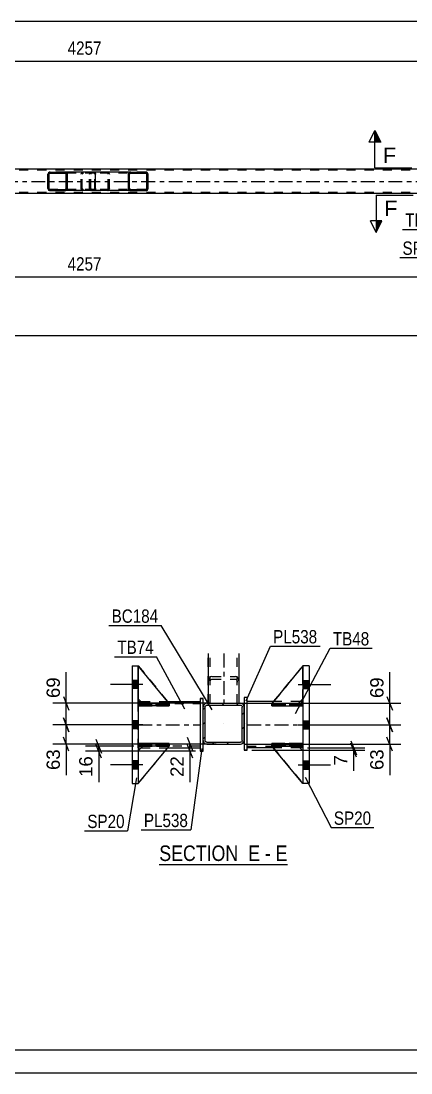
# Model space of a CAD drawing. Header units: millimetres. Extents: x -116 to 725, y -402 to 192.
# Drawn here: x 113.3 to 197.3, y -402.3 to -175.7 of the extents above; entities that cross this region are included whole.
import ezdxf

# ---------------------------------------------------------------- set-up
doc = ezdxf.new("R2010")
doc.units = ezdxf.units.MM
doc.linetypes.add('DXK_LINE_DOT2', pattern=[3.9198, 1.9599, -1.9599])
doc.linetypes.add('DXK_LINE_DOT3', pattern=[5.9187, 2.979, -0.9799, 0.9799, -0.9799])
doc.styles.add('Arial', font='ARIAL.TTF', dxfattribs={"height": 0.2})
doc.styles.add('Arial Narrow', font='ARIALN.TTF', dxfattribs={"height": 0.2})

# ---------------------------------------------------------------- blocks, each defined once
blk = doc.blocks.new('Unknown-203723472-1133')
at = {"color": 5, "linetype": 'Continuous'}
for p, q in [((-110.77, -397.25), (720.23, -397.25)), ((-115.77, -402.25), (725.23, -402.25))]:
    blk.add_line(p, q, dxfattribs=at)
blk = doc.blocks.new('Unknown-203723472-19 - 1498')
at = {"color": 6, "linetype": 'Continuous'}
blk.add_line((143.08, -357.34), (170.73, -357.34), dxfattribs=at)
at = {"color": 0, "linetype": 'Continuous'}
blk.add_wipeout([(161.19, -356.59), (161.19, -353.09), (143.08, -353.09), (143.08, -356.59)], dxfattribs=at)
at = {"color": 7, "linetype": 'Continuous', "style": 'Arial Narrow'}
blk.add_text('SECTION ', height=3.34, dxfattribs=at).set_placement((143.08, -356.59))
at = {"color": 0, "linetype": 'Continuous'}
blk.add_wipeout([(164.8, -356.59), (164.8, -353.09), (162.24, -353.09), (162.24, -356.59)], dxfattribs=at)
at = {"color": 7, "linetype": 'Continuous', "style": 'Arial Narrow'}
blk.add_text('E', height=3.34, dxfattribs=at).set_placement((162.24, -356.59))
at = {"color": 0, "linetype": 'Continuous'}
blk.add_wipeout([(167.12, -356.59), (167.12, -353.09), (165.85, -353.09), (165.85, -356.59)], dxfattribs=at)
at = {"color": 7, "linetype": 'Continuous', "style": 'Arial Narrow'}
blk.add_text('-', height=3.34, dxfattribs=at).set_placement((165.85, -356.59))
at = {"color": 0, "linetype": 'Continuous'}
blk.add_wipeout([(170.73, -356.59), (170.73, -353.09), (168.17, -353.09), (168.17, -356.59)], dxfattribs=at)
at = {"color": 7, "linetype": 'Continuous', "style": 'Arial Narrow'}
blk.add_text('E', height=3.34, dxfattribs=at).set_placement((168.17, -356.59))
blk = doc.blocks.new('Part-203723472-1510 - 1498')
at = {"color": 2, "linetype": 'Continuous'}
for p, q in [((139.56, -331.85), (138.56, -332.85)), ((138.56, -339.91), (145.23, -331.85)), ((145.23, -331.85), (139.56, -331.85)), ((139.56, -331.85), (139.56, -331.85)), ((145.23, -331.85), (145.23, -331.85))]:
    blk.add_line(p, q, dxfattribs=at)
at = {"color": 7, "linetype": 'DXK_LINE_DOT2'}
for p, q in [((138.56, -332.85), (139.56, -331.85)), ((138.56, -339.91), (145.23, -331.85)), ((138.56, -332.85), (138.56, -339.91)), ((139.56, -331.85), (145.23, -331.85))]:
    blk.add_line(p, q, dxfattribs=at)
at = {"color": 7, "linetype": 'DXK_LINE_DOT3'}
for p, q in [((145.23, -331.85), (138.56, -331.85)), ((138.56, -331.85), (138.56, -339.91))]:
    blk.add_line(p, q, dxfattribs=at)
blk = doc.blocks.new('Part-203723472-1502 - 1498')
at = {"color": 2, "linetype": 'Continuous'}
for p, q in [((174.03, -314.58), (167.36, -322.65)), ((174.03, -314.58), (174.03, -314.58)), ((174.03, -314.58), (174.03, -314.58)), ((173.04, -322.64), (174.03, -321.65)), ((168.19, -322.65), (167.36, -322.65)), ((167.36, -322.65), (167.36, -322.65))]:
    blk.add_line(p, q, dxfattribs=at)
at = {"color": 7, "linetype": 'DXK_LINE_DOT2'}
for p, q in [((174.03, -314.58), (167.36, -322.65)), ((174.03, -321.65), (174.03, -314.58)), ((173.03, -322.65), (174.03, -321.65)), ((173.03, -322.65), (167.36, -322.65)), ((173.03, -322.65), (168.19, -322.65)), ((173.03, -322.65), (173.04, -322.64)), ((173.03, -322.65), (173.03, -322.65))]:
    blk.add_line(p, q, dxfattribs=at)
at = {"color": 7, "linetype": 'DXK_LINE_DOT3'}
for p, q in [((174.03, -322.65), (174.03, -314.58)), ((167.36, -322.65), (174.03, -322.65))]:
    blk.add_line(p, q, dxfattribs=at)
blk = doc.blocks.new('Part-203723472-1616 - 1498')
at = {"color": 2, "linetype": 'Continuous'}
for p, q in [((152.56, -321.58), (151.89, -321.58)), ((151.89, -321.58), (151.89, -332.91)), ((152.56, -323.42), (152.56, -321.58)), ((152.56, -332.91), (152.56, -330.62)), ((151.89, -332.91), (152.56, -332.91))]:
    blk.add_line(p, q, dxfattribs=at)
at = {"color": 7, "linetype": 'DXK_LINE_DOT2'}
for p, q in [((151.89, -321.58), (152.56, -321.58)), ((152.56, -330.62), (152.56, -323.42)), ((151.89, -332.91), (152.56, -332.91))]:
    blk.add_line(p, q, dxfattribs=at)
at = {"color": 7, "linetype": 'DXK_LINE_DOT3'}
blk.add_line((152.23, -327.24), (152.23, -327.24), dxfattribs=at)
blk = doc.blocks.new('Part-203723472-1505 - 1498')
at = {"color": 7, "linetype": 'DXK_LINE_DOT2'}
for p, q in [((174.03, -314.58), (167.36, -322.65)), ((167.36, -322.65), (174.03, -314.58)), ((174.03, -321.65), (174.03, -314.58)), ((173.03, -322.65), (174.03, -321.65)), ((173.03, -322.65), (174.03, -321.65)), ((167.36, -322.65), (173.03, -322.65)), ((167.36, -322.65), (167.36, -322.65)), ((173.03, -322.65), (167.36, -322.65)), ((173.03, -322.65), (173.03, -322.65))]:
    blk.add_line(p, q, dxfattribs=at)
at = {"color": 7, "linetype": 'DXK_LINE_DOT3'}
for p, q in [((174.03, -322.65), (174.03, -314.58)), ((167.36, -322.65), (174.03, -322.65))]:
    blk.add_line(p, q, dxfattribs=at)
blk = doc.blocks.new('Part-203723472-1506 - 1498')
at = {"color": 7, "linetype": 'DXK_LINE_DOT2'}
for p, q in [((167.36, -323.18), (167.36, -322.64)), ((167.36, -322.64), (173.03, -322.64)), ((174.03, -322.64), (167.36, -322.64)), ((173.03, -323.18), (167.36, -323.18)), ((167.36, -323.18), (174.03, -323.18)), ((173.03, -323.18), (173.03, -322.64)), ((173.03, -322.64), (174.03, -322.64)), ((174.03, -323.18), (173.03, -323.18)), ((174.03, -323.18), (174.03, -322.64)), ((174.03, -323.18), (174.03, -322.64)), ((174.03, -322.64), (174.03, -322.64)), ((174.03, -323.18), (174.03, -323.18))]:
    blk.add_line(p, q, dxfattribs=at)
at = {"color": 7, "linetype": 'DXK_LINE_DOT3'}
for p, q in [((174.03, -322.91), (167.36, -322.91)), ((167.36, -322.91), (174.03, -322.91))]:
    blk.add_line(p, q, dxfattribs=at)
blk = doc.blocks.new('Part-203723472-1507 - 1498')
at = {"color": 7, "linetype": 'DXK_LINE_DOT2'}
for p, q in [((167.36, -331.84), (167.36, -331.31)), ((167.36, -331.31), (173.03, -331.31)), ((174.03, -331.31), (167.36, -331.31)), ((173.03, -331.84), (167.36, -331.84)), ((167.36, -331.84), (174.03, -331.84)), ((173.03, -331.84), (173.03, -331.31)), ((173.03, -331.31), (174.03, -331.31)), ((174.03, -331.84), (173.03, -331.84)), ((174.03, -331.84), (174.03, -331.31)), ((174.03, -331.84), (174.03, -331.31)), ((174.03, -331.31), (174.03, -331.31)), ((174.03, -331.84), (174.03, -331.84))]:
    blk.add_line(p, q, dxfattribs=at)
at = {"color": 7, "linetype": 'DXK_LINE_DOT3'}
for p, q in [((174.03, -331.58), (167.36, -331.58)), ((167.36, -331.58), (174.03, -331.58))]:
    blk.add_line(p, q, dxfattribs=at)
blk = doc.blocks.new('Part-203723472-1717 - 1498')
at = {"color": 2, "linetype": 'Continuous'}
for p, q in [((167.36, -331.85), (167.36, -331.85)), ((173.03, -331.85), (167.36, -331.85)), ((174.03, -339.91), (167.36, -331.85)), ((173.03, -331.85), (173.03, -331.85)), ((173.03, -331.85), (174.03, -332.85))]:
    blk.add_line(p, q, dxfattribs=at)
at = {"color": 7, "linetype": 'DXK_LINE_DOT2'}
for p, q in [((167.36, -331.85), (173.03, -331.85)), ((174.03, -339.91), (167.36, -331.85)), ((173.03, -331.85), (174.03, -332.85)), ((174.03, -332.85), (174.03, -339.91))]:
    blk.add_line(p, q, dxfattribs=at)
at = {"color": 7, "linetype": 'DXK_LINE_DOT3'}
for p, q in [((167.36, -331.85), (174.03, -331.85)), ((174.03, -331.85), (174.03, -339.91))]:
    blk.add_line(p, q, dxfattribs=at)
blk = doc.blocks.new('Part-203723472-1508 - 1498')
at = {"color": 2, "linetype": 'Continuous'}
for p, q in [((167.37, -322.64), (167.36, -322.64)), ((167.36, -322.64), (167.36, -323.18)), ((167.36, -323.18), (174.03, -323.18)), ((174.03, -322.64), (168.19, -322.64)), ((174.03, -322.64), (174.03, -322.64)), ((174.03, -322.64), (174.03, -323.18))]:
    blk.add_line(p, q, dxfattribs=at)
at = {"color": 7, "linetype": 'DXK_LINE_DOT2'}
for p, q in [((167.36, -323.18), (173.03, -323.18)), ((168.19, -322.64), (167.37, -322.64)), ((173.03, -322.64), (167.37, -322.64)), ((173.03, -322.64), (174.03, -322.64)), ((173.03, -322.64), (173.03, -323.18)), ((173.03, -323.18), (174.03, -323.18)), ((174.03, -322.64), (174.03, -322.64))]:
    blk.add_line(p, q, dxfattribs=at)
blk = doc.blocks.new('Part-203723472-1509 - 1498')
at = {"color": 2, "linetype": 'Continuous'}
for p, q in [((167.36, -331.31), (174.03, -331.31)), ((167.36, -331.31), (167.36, -331.84)), ((174.03, -331.84), (167.36, -331.84)), ((174.03, -331.31), (174.03, -331.31)), ((174.03, -331.84), (174.03, -331.31))]:
    blk.add_line(p, q, dxfattribs=at)
at = {"color": 7, "linetype": 'DXK_LINE_DOT2'}
for p, q in [((173.03, -331.31), (167.36, -331.31)), ((167.36, -331.84), (173.03, -331.84)), ((174.03, -331.31), (173.03, -331.31)), ((173.03, -331.31), (173.03, -331.84)), ((173.03, -331.84), (174.03, -331.84)), ((174.03, -331.31), (174.03, -331.31))]:
    blk.add_line(p, q, dxfattribs=at)
blk = doc.blocks.new('Part-203723472-1511 - 1498')
at = {"color": 7, "linetype": 'DXK_LINE_DOT2'}
for p, q in [((139.56, -331.85), (138.56, -332.85)), ((138.56, -339.91), (145.23, -331.85)), ((138.56, -332.85), (139.56, -331.85)), ((138.56, -339.91), (145.23, -331.85)), ((138.56, -332.85), (138.56, -339.91)), ((145.23, -331.85), (139.56, -331.85)), ((139.56, -331.85), (139.56, -331.85)), ((139.56, -331.85), (145.23, -331.85)), ((145.23, -331.85), (145.23, -331.85))]:
    blk.add_line(p, q, dxfattribs=at)
at = {"color": 7, "linetype": 'DXK_LINE_DOT3'}
for p, q in [((145.23, -331.85), (138.56, -331.85)), ((138.56, -331.85), (138.56, -339.91))]:
    blk.add_line(p, q, dxfattribs=at)
blk = doc.blocks.new('Part-203723472-1512 - 1498')
at = {"color": 2, "linetype": 'Continuous'}
for p, q in [((138.56, -314.58), (138.56, -314.58)), ((138.56, -314.58), (138.56, -314.58)), ((145.23, -322.65), (138.56, -314.58)), ((139.55, -322.64), (138.56, -321.65)), ((144.4, -322.65), (145.23, -322.65)), ((145.23, -322.65), (145.23, -322.65))]:
    blk.add_line(p, q, dxfattribs=at)
at = {"color": 7, "linetype": 'DXK_LINE_DOT2'}
for p, q in [((138.56, -321.65), (138.56, -314.58)), ((138.56, -314.58), (145.23, -322.65)), ((139.56, -322.65), (138.56, -321.65)), ((139.56, -322.65), (139.55, -322.64)), ((145.23, -322.65), (139.56, -322.65)), ((139.56, -322.65), (139.56, -322.65)), ((139.56, -322.65), (144.4, -322.65))]:
    blk.add_line(p, q, dxfattribs=at)
at = {"color": 7, "linetype": 'DXK_LINE_DOT3'}
for p, q in [((138.56, -322.65), (138.56, -314.58)), ((145.23, -322.65), (138.56, -322.65))]:
    blk.add_line(p, q, dxfattribs=at)
blk = doc.blocks.new('Part-203723472-1518 - 1498')
at = {"linetype": 'Continuous'}
h = blk.add_hatch(dxfattribs=at)
h.set_pattern_fill('', scale=0.7, style=0, pattern_type=0)
h.set_pattern_definition([(45, (160.8676, -331.3571), (-1.57154, 1.57154), [])])
h.paths.add_polyline_path([(160.56, -331.42), (160.87, -331.36), (161.13, -331.18), (161.3, -330.92), (161.36, -330.62), (161.36, -323.42), (161.3, -323.11), (161.13, -322.85), (160.87, -322.68), (160.56, -322.62), (153.36, -322.62), (153.06, -322.68), (152.8, -322.85), (152.62, -323.11), (152.56, -323.42), (152.56, -330.62), (152.62, -330.92), (152.8, -331.18), (153.06, -331.36), (153.36, -331.42)])
h.paths.add_polyline_path([(153.36, -331.02), (153.21, -330.99), (153.08, -330.9), (152.99, -330.77), (152.96, -330.62), (152.96, -323.42), (152.99, -323.26), (153.08, -323.14), (153.21, -323.05), (153.36, -323.02), (160.56, -323.02), (160.71, -323.05), (160.84, -323.14), (160.93, -323.26), (160.96, -323.42), (160.96, -330.62), (160.93, -330.77), (160.84, -330.9), (160.71, -330.99), (160.56, -331.02)])
at = {"color": 2, "linetype": 'Continuous'}
for p, q in [((152.62, -323.11), (152.56, -323.42)), ((152.56, -330.62), (152.56, -323.42)), ((152.96, -323.42), (152.99, -323.26)), ((152.96, -330.62), (152.96, -323.42)), ((152.99, -323.26), (153.08, -323.14)), ((153.36, -322.62), (153.06, -322.68)), ((153.08, -323.14), (153.21, -323.05)), ((153.21, -323.05), (153.36, -323.02)), ((153.36, -322.62), (160.56, -322.62)), ((153.36, -323.02), (160.56, -323.02)), ((160.87, -322.68), (160.56, -322.62)), ((160.56, -323.02), (160.71, -323.05)), ((160.71, -323.05), (160.84, -323.14)), ((160.84, -323.14), (160.93, -323.26)), ((160.93, -323.26), (160.96, -323.42)), ((160.96, -330.62), (160.96, -323.42)), ((161.36, -323.42), (161.3, -323.11)), ((161.36, -330.62), (161.36, -323.42)), ((152.56, -330.62), (152.62, -330.92)), ((152.99, -330.77), (152.96, -330.62)), ((153.08, -330.9), (152.99, -330.77)), ((160.93, -330.77), (160.84, -330.9)), ((160.96, -330.62), (160.93, -330.77)), ((161.3, -330.92), (161.36, -330.62)), ((153.06, -331.36), (153.36, -331.42)), ((153.21, -330.99), (153.08, -330.9)), ((153.36, -331.02), (153.21, -330.99)), ((153.36, -331.02), (160.56, -331.02)), ((153.36, -331.42), (160.56, -331.42)), ((160.71, -330.99), (160.56, -331.02)), ((160.56, -331.42), (160.87, -331.36)), ((160.84, -330.9), (160.71, -330.99))]:
    blk.add_line(p, q, dxfattribs=at)
at = {"color": 7, "linetype": 'DXK_LINE_DOT3'}
blk.add_line((156.96, -327.02), (156.96, -327.02), dxfattribs=at)
at = {"color": 2, "linetype": 'Continuous'}
for centre, start, end in [((153.36, -323.42), 112.5, 157.5), ((160.56, -323.42), 22.5, 67.5), ((153.36, -330.62), 202.5, 247.5), ((160.56, -330.62), 292.5, 337.5)]:
    blk.add_arc(centre, 0.8, start, end, dxfattribs=at)
blk = doc.blocks.new('Part-203723472-1535 - 1498')
at = {"color": 7, "linetype": 'DXK_LINE_DOT2'}
for p, q in [((138.56, -321.65), (138.56, -314.58)), ((138.56, -314.58), (145.23, -322.65)), ((138.56, -314.58), (145.23, -322.65)), ((139.56, -322.65), (138.56, -321.65)), ((139.56, -322.65), (138.56, -321.65)), ((145.23, -322.65), (139.56, -322.65)), ((139.56, -322.65), (139.56, -322.65)), ((139.56, -322.65), (145.23, -322.65)), ((145.23, -322.65), (145.23, -322.65))]:
    blk.add_line(p, q, dxfattribs=at)
at = {"color": 7, "linetype": 'DXK_LINE_DOT3'}
for p, q in [((138.56, -322.65), (138.56, -314.58)), ((145.23, -322.65), (138.56, -322.65))]:
    blk.add_line(p, q, dxfattribs=at)
blk = doc.blocks.new('Part-203723472-1536 - 1498')
at = {"color": 7, "linetype": 'DXK_LINE_DOT2'}
for p, q in [((138.56, -322.64), (139.56, -322.64)), ((145.07, -322.64), (138.56, -322.64)), ((138.56, -322.64), (138.56, -322.64)), ((138.56, -322.64), (138.56, -323.18)), ((138.56, -322.64), (138.56, -323.18)), ((139.56, -323.18), (138.56, -323.18)), ((138.56, -323.18), (145.23, -323.18)), ((138.56, -323.18), (138.56, -323.18)), ((139.56, -322.64), (145.23, -322.64)), ((139.56, -322.64), (139.56, -323.18)), ((145.23, -323.18), (139.56, -323.18)), ((145.23, -322.64), (145.23, -323.18))]:
    blk.add_line(p, q, dxfattribs=at)
blk = doc.blocks.new('Part-203723472-1537 - 1498')
at = {"color": 7, "linetype": 'DXK_LINE_DOT2'}
for p, q in [((138.56, -331.31), (139.56, -331.31)), ((145.23, -331.31), (138.56, -331.31)), ((138.56, -331.31), (138.56, -331.31)), ((138.56, -331.31), (138.56, -331.84)), ((138.56, -331.31), (138.56, -331.84)), ((139.56, -331.84), (138.56, -331.84)), ((138.56, -331.84), (145.23, -331.84)), ((138.56, -331.84), (138.56, -331.84)), ((139.56, -331.31), (145.23, -331.31)), ((139.56, -331.31), (139.56, -331.84)), ((145.23, -331.84), (139.56, -331.84)), ((145.23, -331.31), (145.23, -331.84))]:
    blk.add_line(p, q, dxfattribs=at)
at = {"color": 7, "linetype": 'DXK_LINE_DOT3'}
for p, q in [((138.56, -331.58), (145.23, -331.58)), ((145.23, -331.58), (138.56, -331.58))]:
    blk.add_line(p, q, dxfattribs=at)
blk = doc.blocks.new('Part-203723472-1538 - 1498')
at = {"color": 2, "linetype": 'Continuous'}
for p, q in [((138.56, -323.18), (138.56, -322.64)), ((138.56, -322.64), (144.4, -322.64)), ((145.23, -323.18), (138.56, -323.18)), ((138.56, -323.18), (138.56, -323.18)), ((145.23, -322.64), (145.22, -322.64)), ((145.23, -323.18), (145.23, -322.64))]:
    blk.add_line(p, q, dxfattribs=at)
at = {"color": 7, "linetype": 'DXK_LINE_DOT2'}
for p, q in [((139.56, -322.64), (138.56, -322.64)), ((138.56, -323.18), (139.56, -323.18)), ((139.56, -323.18), (139.56, -322.64)), ((139.56, -322.64), (145.22, -322.64)), ((139.56, -323.18), (145.23, -323.18))]:
    blk.add_line(p, q, dxfattribs=at)
at = {"color": 7, "linetype": 'DXK_LINE_DOT3'}
for p, q in [((138.56, -322.91), (145.23, -322.91)), ((145.23, -322.91), (138.56, -322.91))]:
    blk.add_line(p, q, dxfattribs=at)
blk = doc.blocks.new('Bolt-203723472-1731 - 1498')
at = {"linetype": 'Continuous'}
for points in [[(138.56, -319.44), (138.56, -317.71), (137.23, -317.71), (137.23, -319.44)], [(138.56, -319.44), (138.56, -317.71), (137.23, -317.71), (137.23, -319.44)], [(138.56, -319.44), (138.56, -317.71), (137.23, -317.71), (137.23, -319.44)], [(138.56, -328.11), (138.56, -326.38), (137.23, -326.38), (137.23, -328.11)], [(138.56, -328.11), (138.56, -326.38), (137.23, -326.38), (137.23, -328.11)], [(138.56, -336.78), (138.56, -335.04), (137.23, -335.04), (137.23, -336.78)], [(138.56, -336.78), (138.56, -335.04), (137.23, -335.04), (137.23, -336.78)], [(138.56, -336.78), (138.56, -335.04), (137.23, -335.04), (137.23, -336.78)]]:
    blk.add_hatch(color=1, dxfattribs=at).paths.add_polyline_path(points)
at = {"color": 1, "linetype": 'Continuous'}
for p, q in [((139.56, -318.58), (132.56, -318.58)), ((139.56, -318.58), (132.56, -318.58)), ((139.56, -318.58), (132.56, -318.58)), ((138.56, -317.71), (137.23, -317.71)), ((138.56, -317.71), (137.23, -317.71)), ((138.56, -317.71), (137.23, -317.71)), ((138.56, -319.44), (137.23, -319.44)), ((138.56, -319.44), (137.23, -319.44)), ((138.56, -319.44), (137.23, -319.44)), ((139.56, -327.24), (132.56, -327.24)), ((139.56, -327.24), (132.56, -327.24)), ((138.56, -326.38), (137.23, -326.38)), ((138.56, -326.38), (137.23, -326.38)), ((138.56, -328.11), (137.23, -328.11)), ((138.56, -328.11), (137.23, -328.11)), ((138.56, -335.04), (137.23, -335.04)), ((138.56, -335.04), (137.23, -335.04)), ((138.56, -335.04), (137.23, -335.04)), ((139.56, -335.91), (132.56, -335.91)), ((139.56, -335.91), (132.56, -335.91)), ((139.56, -335.91), (132.56, -335.91)), ((138.56, -336.78), (137.23, -336.78)), ((138.56, -336.78), (137.23, -336.78)), ((138.56, -336.78), (137.23, -336.78))]:
    blk.add_line(p, q, dxfattribs=at)
blk = doc.blocks.new('Part-203723472-1539 - 1498')
at = {"color": 2, "linetype": 'Continuous'}
for p, q in [((138.56, -331.84), (138.56, -331.31)), ((145.23, -331.31), (138.56, -331.31)), ((145.23, -331.84), (138.56, -331.84)), ((138.56, -331.84), (138.56, -331.84)), ((145.23, -331.84), (145.23, -331.31))]:
    blk.add_line(p, q, dxfattribs=at)
at = {"color": 7, "linetype": 'DXK_LINE_DOT2'}
for p, q in [((139.56, -331.31), (138.56, -331.31)), ((138.56, -331.84), (139.56, -331.84)), ((139.56, -331.84), (139.56, -331.31)), ((145.23, -331.31), (139.56, -331.31)), ((139.56, -331.84), (145.23, -331.84))]:
    blk.add_line(p, q, dxfattribs=at)
blk = doc.blocks.new('Part-203723472-1618 - 1498')
at = {"color": 7, "linetype": 'DXK_LINE_DOT2'}
for p, q in [((153.63, -322.62), (153.63, -311.91)), ((154.03, -322.62), (154.03, -311.91)), ((159.89, -322.62), (159.89, -311.91)), ((160.29, -322.62), (160.29, -311.91)), ((153.86, -317.2), (153.69, -317.6)), ((154.12, -316.93), (153.86, -317.2)), ((154.43, -316.83), (154.12, -316.93)), ((154.43, -316.83), (159.49, -316.83)), ((159.8, -316.93), (159.49, -316.83)), ((160.06, -317.2), (159.8, -316.93)), ((160.23, -317.6), (160.06, -317.2)), ((153.69, -317.6), (153.63, -318.07)), ((154.03, -318.07), (154.06, -317.84)), ((154.06, -317.84), (154.15, -317.64)), ((154.15, -317.64), (154.28, -317.5)), ((154.28, -317.5), (154.43, -317.45)), ((154.43, -317.45), (159.49, -317.45)), ((159.49, -317.45), (159.65, -317.5)), ((159.65, -317.5), (159.78, -317.64)), ((159.78, -317.64), (159.86, -317.84)), ((159.86, -317.84), (159.89, -318.07)), ((160.29, -318.07), (160.23, -317.6)), ((153.63, -322.62), (160.29, -322.62)), ((153.69, -322.62), (153.63, -322.62))]:
    blk.add_line(p, q, dxfattribs=at)
at = {"color": 7, "linetype": 'DXK_LINE_DOT3'}
blk.add_line((156.96, -311.91), (156.96, -322), dxfattribs=at)
blk = doc.blocks.new('Part-203723472-1554 - 1498')
at = {"color": 2, "linetype": 'Continuous'}
for p, q in [((137.23, -314.58), (138.56, -314.58)), ((137.23, -314.58), (137.23, -339.91)), ((138.56, -314.58), (138.56, -339.91)), ((137.23, -339.91), (138.56, -339.91))]:
    blk.add_line(p, q, dxfattribs=at)
blk = doc.blocks.new('Part-203723472-1572 - 1498')
at = {"color": 2, "linetype": 'Continuous'}
for p, q in [((153.63, -311.91), (153.63, -322.62)), ((160.29, -322.62), (160.29, -311.91))]:
    blk.add_line(p, q, dxfattribs=at)
at = {"color": 7, "linetype": 'DXK_LINE_DOT2'}
for p, q in [((154.03, -322.62), (154.03, -311.91)), ((159.89, -322.62), (159.89, -311.91)), ((153.63, -322.62), (160.29, -322.62)), ((153.63, -322.62), (153.69, -322.62))]:
    blk.add_line(p, q, dxfattribs=at)
at = {"color": 7, "linetype": 'DXK_LINE_DOT3'}
blk.add_line((156.96, -311.91), (156.96, -322.62), dxfattribs=at)
blk = doc.blocks.new('Part-203723472-1720 - 1498')
at = {"color": 7, "linetype": 'DXK_LINE_DOT2'}
for p, q in [((167.36, -331.85), (173.03, -331.85)), ((174.03, -339.91), (167.36, -331.85)), ((167.36, -331.85), (167.36, -331.85)), ((173.03, -331.85), (167.36, -331.85)), ((167.36, -331.85), (174.03, -339.91)), ((173.03, -331.85), (174.03, -332.85)), ((173.03, -331.85), (173.03, -331.85)), ((174.03, -332.85), (173.03, -331.85)), ((174.03, -332.85), (174.03, -339.91))]:
    blk.add_line(p, q, dxfattribs=at)
at = {"color": 7, "linetype": 'DXK_LINE_DOT3'}
for p, q in [((167.36, -331.85), (174.03, -331.85)), ((174.03, -331.85), (174.03, -339.91))]:
    blk.add_line(p, q, dxfattribs=at)
blk = doc.blocks.new('Part-203723472-1596 - 1498')
at = {"color": 2, "linetype": 'Continuous'}
for p, q in [((167.7, -322.24), (162.03, -322.24)), ((174.03, -322.24), (173.43, -322.24)), ((167.69, -332.24), (162.03, -332.24)), ((174.03, -332.24), (173.42, -332.24))]:
    blk.add_line(p, q, dxfattribs=at)
at = {"color": 7, "linetype": 'DXK_LINE_DOT2'}
for p, q in [((162.03, -332.24), (162.03, -322.24)), ((174.03, -322.64), (162.03, -322.64)), ((173.43, -322.24), (167.7, -322.24)), ((174.03, -322.24), (174.03, -332.24)), ((162.03, -331.84), (174.03, -331.84)), ((173.42, -332.24), (167.69, -332.24))]:
    blk.add_line(p, q, dxfattribs=at)
at = {"color": 7, "linetype": 'DXK_LINE_DOT3'}
blk.add_line((162.03, -327.24), (174.03, -327.24), dxfattribs=at)
blk = doc.blocks.new('Part-203723472-1611 - 1498')
at = {"color": 2, "linetype": 'Continuous'}
for p, q in [((162.03, -321.35), (161.36, -321.35)), ((161.36, -321.35), (161.36, -332.69)), ((162.03, -332.69), (162.03, -321.35)), ((161.36, -332.69), (162.03, -332.69))]:
    blk.add_line(p, q, dxfattribs=at)
at = {"color": 7, "linetype": 'DXK_LINE_DOT2'}
for p, q in [((162.03, -321.35), (161.36, -321.35)), ((162.03, -332.69), (161.36, -332.69))]:
    blk.add_line(p, q, dxfattribs=at)
at = {"color": 7, "linetype": 'DXK_LINE_DOT3'}
blk.add_line((161.7, -327.02), (161.7, -327.02), dxfattribs=at)
blk = doc.blocks.new('Part-203723472-1694 - 1498')
at = {"color": 2, "linetype": 'Continuous'}
for p, q in [((175.36, -314.58), (174.03, -314.58)), ((174.03, -314.58), (174.03, -339.91)), ((175.36, -314.58), (175.36, -339.91)), ((175.36, -339.91), (174.03, -339.91))]:
    blk.add_line(p, q, dxfattribs=at)
blk = doc.blocks.new('Part-203723472-1714 - 1498')
at = {"color": 2, "linetype": 'Continuous'}
for p, q in [((138.56, -322.24), (139.16, -322.24)), ((144.89, -322.24), (151.89, -322.24)), ((138.56, -332.24), (139.17, -332.24)), ((144.9, -332.24), (151.89, -332.24))]:
    blk.add_line(p, q, dxfattribs=at)
at = {"color": 7, "linetype": 'DXK_LINE_DOT2'}
for p, q in [((138.56, -332.24), (138.56, -322.24)), ((138.56, -322.64), (151.89, -322.64)), ((139.16, -322.24), (144.89, -322.24)), ((151.89, -322.24), (151.89, -332.24)), ((151.89, -331.84), (138.56, -331.84)), ((139.17, -332.24), (144.9, -332.24))]:
    blk.add_line(p, q, dxfattribs=at)
at = {"color": 7, "linetype": 'DXK_LINE_DOT3'}
blk.add_line((138.56, -327.24), (151.89, -327.24), dxfattribs=at)
blk = doc.blocks.new('Bolt-203723472-1732 - 1498')
at = {"linetype": 'Continuous'}
for points in [[(175.36, -319.44), (175.36, -317.71), (174.03, -317.71), (174.03, -319.44)], [(175.36, -319.44), (175.36, -317.71), (174.03, -317.71), (174.03, -319.44)], [(175.36, -319.44), (175.36, -317.71), (174.03, -317.71), (174.03, -319.44)], [(175.36, -328.11), (175.36, -326.38), (174.03, -326.38), (174.03, -328.11)], [(175.36, -328.11), (175.36, -326.38), (174.03, -326.38), (174.03, -328.11)], [(175.36, -336.78), (175.36, -335.04), (174.03, -335.04), (174.03, -336.78)], [(175.36, -336.78), (175.36, -335.04), (174.03, -335.04), (174.03, -336.78)], [(175.36, -336.78), (175.36, -335.04), (174.03, -335.04), (174.03, -336.78)]]:
    blk.add_hatch(color=1, dxfattribs=at).paths.add_polyline_path(points)
at = {"color": 1, "linetype": 'Continuous'}
for p, q in [((173.03, -318.58), (180.03, -318.58)), ((173.03, -318.58), (180.03, -318.58)), ((173.03, -318.58), (180.03, -318.58)), ((174.03, -317.71), (175.36, -317.71)), ((174.03, -317.71), (175.36, -317.71)), ((174.03, -317.71), (175.36, -317.71)), ((174.03, -319.44), (175.36, -319.44)), ((174.03, -319.44), (175.36, -319.44)), ((174.03, -319.44), (175.36, -319.44)), ((173.03, -327.24), (180.03, -327.24)), ((173.03, -327.24), (180.03, -327.24)), ((174.03, -326.38), (175.36, -326.38)), ((174.03, -326.38), (175.36, -326.38)), ((174.03, -328.11), (175.36, -328.11)), ((174.03, -328.11), (175.36, -328.11)), ((174.03, -335.04), (175.36, -335.04)), ((174.03, -335.04), (175.36, -335.04)), ((174.03, -335.04), (175.36, -335.04)), ((173.03, -335.91), (180.03, -335.91)), ((173.03, -335.91), (180.03, -335.91)), ((173.03, -335.91), (180.03, -335.91)), ((174.03, -336.78), (175.36, -336.78)), ((174.03, -336.78), (175.36, -336.78)), ((174.03, -336.78), (175.36, -336.78))]:
    blk.add_line(p, q, dxfattribs=at)
blk = doc.blocks.new('Part-203723472-4051 - 3915')
at = {"linetype": 'Continuous'}
h = blk.add_hatch(dxfattribs=at)
h.set_pattern_fill('', scale=0.7, style=0, pattern_type=0)
h.set_pattern_definition([(45, (123.2308, -208.489), (-1.57154, 1.57154), [])])
h.paths.add_polyline_path([(123.27, -208.67), (123.23, -208.49), (123.12, -208.33), (122.96, -208.23), (122.77, -208.19), (119.58, -208.19), (119.39, -208.23), (119.23, -208.33), (119.12, -208.49), (119.08, -208.67), (119.08, -211.71), (119.12, -211.9), (119.23, -212.05), (119.39, -212.16), (119.58, -212.19), (122.77, -212.19), (122.96, -212.16), (123.12, -212.05), (123.23, -211.9), (123.27, -211.71)])
h.paths.add_polyline_path([(123, -211.8), (122.94, -211.88), (122.86, -211.93), (122.77, -211.95), (119.58, -211.95), (119.49, -211.93), (119.4, -211.88), (119.35, -211.8), (119.33, -211.71), (119.33, -208.67), (119.35, -208.58), (119.4, -208.5), (119.49, -208.45), (119.58, -208.43), (122.77, -208.43), (122.86, -208.45), (122.94, -208.5), (123, -208.58), (123.02, -208.67), (123.02, -211.71)])
at = {"color": 2, "linetype": 'Continuous'}
for p, q in [((119.58, -208.19), (119.39, -208.23)), ((119.4, -208.5), (119.49, -208.45)), ((119.49, -208.45), (119.58, -208.43)), ((119.58, -208.19), (122.77, -208.19)), ((119.58, -208.43), (122.77, -208.43)), ((129.07, -208.19), (122.77, -208.19)), ((122.96, -208.23), (122.77, -208.19)), ((122.77, -208.43), (122.86, -208.45)), ((122.86, -208.45), (122.94, -208.5)), ((129.07, -208.19), (129.17, -208.23)), ((129.17, -208.23), (129.26, -208.33)), ((129.26, -208.33), (129.32, -208.49)), ((119.12, -208.49), (119.08, -208.67)), ((119.08, -211.71), (119.08, -208.67)), ((119.33, -208.67), (119.35, -208.58)), ((119.33, -211.71), (119.33, -208.67)), ((119.35, -208.58), (119.4, -208.5)), ((122.94, -208.5), (123, -208.58)), ((123, -208.58), (123.02, -208.67)), ((123.02, -211.71), (123.02, -208.67)), ((123.27, -208.67), (123.23, -208.49)), ((123.27, -211.71), (123.27, -208.67)), ((129.32, -208.49), (129.34, -208.67)), ((129.34, -211.71), (129.34, -208.67)), ((119.08, -211.71), (119.12, -211.9)), ((119.35, -211.8), (119.33, -211.71)), ((119.4, -211.88), (119.35, -211.8)), ((119.39, -212.16), (119.58, -212.19)), ((119.49, -211.93), (119.4, -211.88)), ((119.58, -211.95), (119.49, -211.93)), ((119.58, -211.95), (122.77, -211.95)), ((119.58, -212.19), (122.77, -212.19)), ((122.86, -211.93), (122.77, -211.95)), ((122.77, -212.19), (122.96, -212.16)), ((129.07, -212.19), (122.77, -212.19)), ((122.94, -211.88), (122.86, -211.93)), ((123, -211.8), (122.94, -211.88)), ((123.02, -211.71), (123, -211.8)), ((123.23, -211.9), (123.27, -211.71)), ((129.17, -212.16), (129.07, -212.19)), ((129.26, -212.05), (129.17, -212.16)), ((129.32, -211.9), (129.26, -212.05)), ((129.34, -211.71), (129.32, -211.9))]:
    blk.add_line(p, q, dxfattribs=at)
at = {"color": 7, "linetype": 'DXK_LINE_DOT2'}
for p, q in [((122.77, -208.19), (119.58, -208.19)), ((129.07, -208.43), (119.58, -208.43)), ((126.54, -208.23), (126.73, -208.19)), ((126.58, -208.49), (126.64, -208.45)), ((126.64, -208.45), (126.73, -208.43)), ((128.07, -208.43), (128.07, -208.19)), ((129.12, -208.45), (129.07, -208.43)), ((129.16, -208.5), (129.12, -208.45)), ((126.23, -208.67), (126.27, -208.49)), ((126.23, -211.71), (126.23, -208.67)), ((126.5, -208.58), (126.48, -208.67)), ((126.48, -211.71), (126.48, -208.67)), ((126.55, -208.5), (126.5, -208.58)), ((126.55, -208.5), (126.58, -208.49)), ((129.19, -208.58), (129.16, -208.5)), ((129.2, -208.67), (129.19, -208.58)), ((129.2, -211.71), (129.2, -208.67)), ((129.07, -211.95), (119.58, -211.95)), ((122.77, -212.19), (119.58, -212.19)), ((126.27, -211.9), (126.23, -211.71)), ((126.48, -211.71), (126.5, -211.8)), ((126.5, -211.8), (126.55, -211.88)), ((126.73, -212.19), (126.54, -212.16)), ((126.55, -211.88), (126.58, -211.9)), ((126.58, -211.9), (126.64, -211.93)), ((126.64, -211.93), (126.73, -211.95)), ((128.07, -212.19), (128.07, -211.95)), ((129.07, -211.95), (129.12, -211.93)), ((129.12, -211.93), (129.16, -211.88)), ((129.16, -211.88), (129.19, -211.8)), ((129.19, -211.8), (129.2, -211.71))]:
    blk.add_line(p, q, dxfattribs=at)
at = {"color": 2, "linetype": 'Continuous'}
for centre, start, end in [((119.57, -208.69), 111.1941, 156.1506), ((122.78, -208.69), 23.8494, 68.8059), ((119.57, -211.7), 203.8494, 248.8059), ((122.78, -211.7), 291.1941, 336.1506)]:
    blk.add_arc(centre, 0.492, start, end, dxfattribs=at)
at = {"color": 7, "linetype": 'DXK_LINE_DOT2'}
for centre, start, end in [((126.72, -208.69), 111.1941, 156.1506), ((126.72, -211.7), 203.8494, 248.8059)]:
    blk.add_arc(centre, 0.492, start, end, dxfattribs=at)
blk = doc.blocks.new('Part-203723472-4068 - 3915')
at = {"linetype": 'Continuous'}
h = blk.add_hatch(dxfattribs=at)
h.set_pattern_fill('', scale=0.7, style=0, pattern_type=0)
h.set_pattern_definition([(45, (140.6415, -208.489), (-1.57154, 1.57154), [])])
h.paths.add_polyline_path([(140.68, -208.67), (140.64, -208.49), (140.53, -208.33), (140.37, -208.23), (140.17, -208.19), (136.93, -208.19), (136.74, -208.23), (136.57, -208.33), (136.46, -208.49), (136.42, -208.67), (136.42, -211.71), (136.46, -211.9), (136.57, -212.05), (136.74, -212.16), (136.93, -212.19), (140.17, -212.19), (140.37, -212.16), (140.53, -212.05), (140.64, -211.9), (140.68, -211.71)])
h.paths.add_polyline_path([(140.41, -211.8), (140.35, -211.88), (140.27, -211.93), (140.17, -211.95), (136.93, -211.95), (136.84, -211.93), (136.75, -211.88), (136.7, -211.8), (136.68, -211.71), (136.68, -208.67), (136.7, -208.58), (136.75, -208.5), (136.84, -208.45), (136.93, -208.43), (140.17, -208.43), (140.27, -208.45), (140.35, -208.5), (140.41, -208.58), (140.42, -208.67), (140.42, -211.71)])
at = {"color": 7, "linetype": 'DXK_LINE_DOT2'}
for p, q in [((128.39, -208.23), (128.59, -208.19)), ((128.49, -208.45), (128.4, -208.5)), ((128.59, -208.43), (128.49, -208.45)), ((129.07, -208.19), (128.59, -208.19)), ((140.17, -208.43), (128.59, -208.43)), ((131.82, -208.19), (132.02, -208.23)), ((131.92, -208.45), (131.82, -208.43)), ((132, -208.5), (131.92, -208.45)), ((140.17, -208.19), (136.93, -208.19)), ((128.07, -208.67), (128.11, -208.49)), ((128.07, -211.71), (128.07, -208.67)), ((128.35, -208.58), (128.33, -208.67)), ((128.33, -211.71), (128.33, -208.67)), ((128.4, -208.5), (128.35, -208.58)), ((132.06, -208.58), (132, -208.5)), ((132.08, -208.67), (132.06, -208.58)), ((132.08, -211.71), (132.08, -208.67)), ((132.29, -208.49), (132.33, -208.67)), ((132.33, -211.71), (132.33, -208.67)), ((128.11, -211.9), (128.07, -211.71)), ((128.33, -211.71), (128.35, -211.8)), ((128.35, -211.8), (128.4, -211.88)), ((128.59, -212.19), (128.39, -212.16)), ((128.4, -211.88), (128.49, -211.93)), ((128.49, -211.93), (128.59, -211.95)), ((140.17, -211.95), (128.59, -211.95)), ((129.07, -212.19), (128.59, -212.19)), ((131.82, -211.95), (131.92, -211.93)), ((132.02, -212.16), (131.82, -212.19)), ((131.92, -211.93), (132, -211.88)), ((132, -211.88), (132.06, -211.8)), ((132.06, -211.8), (132.08, -211.71)), ((132.33, -211.71), (132.29, -211.9)), ((140.17, -212.19), (136.93, -212.19))]:
    blk.add_line(p, q, dxfattribs=at)
at = {"color": 2, "linetype": 'Continuous'}
for p, q in [((136.93, -208.19), (129.07, -208.19)), ((136.93, -208.19), (136.74, -208.23)), ((136.75, -208.5), (136.84, -208.45)), ((136.84, -208.45), (136.93, -208.43)), ((136.93, -208.19), (140.17, -208.19)), ((136.93, -208.43), (140.17, -208.43)), ((140.37, -208.23), (140.17, -208.19)), ((140.17, -208.43), (140.27, -208.45)), ((140.27, -208.45), (140.35, -208.5)), ((136.46, -208.49), (136.42, -208.67)), ((136.42, -211.71), (136.42, -208.67)), ((136.68, -208.67), (136.7, -208.58)), ((136.68, -211.71), (136.68, -208.67)), ((136.7, -208.58), (136.75, -208.5)), ((140.35, -208.5), (140.41, -208.58)), ((140.41, -208.58), (140.42, -208.67)), ((140.42, -211.71), (140.42, -208.67)), ((140.68, -208.67), (140.64, -208.49)), ((140.68, -211.71), (140.68, -208.67)), ((136.93, -212.19), (129.07, -212.19)), ((136.42, -211.71), (136.46, -211.9)), ((136.7, -211.8), (136.68, -211.71)), ((136.75, -211.88), (136.7, -211.8)), ((136.74, -212.16), (136.93, -212.19)), ((136.84, -211.93), (136.75, -211.88)), ((136.93, -211.95), (136.84, -211.93)), ((136.93, -211.95), (140.17, -211.95)), ((136.93, -212.19), (140.17, -212.19)), ((140.27, -211.93), (140.17, -211.95)), ((140.17, -212.19), (140.37, -212.16)), ((140.35, -211.88), (140.27, -211.93)), ((140.41, -211.8), (140.35, -211.88)), ((140.42, -211.71), (140.41, -211.8)), ((140.64, -211.9), (140.68, -211.71))]:
    blk.add_line(p, q, dxfattribs=at)
at = {"color": 7, "linetype": 'DXK_LINE_DOT2'}
for centre, start, end in [((128.57, -208.69), 110.7583, 155.68), ((131.84, -208.69), 24.32, 69.2417), ((128.57, -211.69), 204.32, 249.2417), ((131.84, -211.69), 290.7583, 335.68)]:
    blk.add_arc(centre, 0.496, start, end, dxfattribs=at)
at = {"color": 2, "linetype": 'Continuous'}
for centre, start, end in [((136.91, -208.69), 110.7583, 155.68), ((140.19, -208.69), 24.32, 69.2417), ((136.91, -211.69), 204.32, 249.2417), ((140.19, -211.69), 290.7583, 335.68)]:
    blk.add_arc(centre, 0.496, start, end, dxfattribs=at)
blk = doc.blocks.new('Part-203723472-4214 - 3915')
at = {"color": 2, "linetype": 'Continuous'}
for p, q in [((608.72, -207.55), (-50.19, -207.55)), ((211.31, -212.83), (47.05, -212.83))]:
    blk.add_line(p, q, dxfattribs=at)
at = {"color": 7, "linetype": 'DXK_LINE_DOT2'}
for p, q in [((608.72, -207.79), (-50.19, -207.79)), ((608.72, -212.59), (-50.19, -212.59))]:
    blk.add_line(p, q, dxfattribs=at)
at = {"color": 7, "linetype": 'DXK_LINE_DOT3'}
blk.add_line((-50.19, -210.19), (608.72, -210.19), dxfattribs=at)
blk = doc.blocks.new('StraightDimension-203723472-1812 - 1498')
at = {"color": 7, "linetype": 'Continuous'}
for p, q in [((192.16, -321.12), (193.36, -324.12)), ((160.13, -322.62), (195.16, -322.62)), ((192.76, -327.24), (192.76, -322.62)), ((193.36, -328.74), (192.16, -325.74)), ((176.36, -327.24), (195.16, -327.24))]:
    blk.add_line(p, q, dxfattribs=at)
at = {"color": 0}
blk.add_wipeout([(192.01, -316.45), (187.81, -316.45), (187.81, -322.09), (192.01, -322.09)], dxfattribs=at)
at = {"color": 7, "linetype": 'Continuous'}
blk.add_line((192.76, -322.62), (192.76, -315.92), dxfattribs=at)
blk.add_line((192.76, -322.62), (192.76, -315.92), dxfattribs=at)
at = {"color": 3, "style": 'Arial'}
blk.add_text('69', height=2.865, rotation=90.0002, dxfattribs=at).set_placement((191.41, -321.49))
blk = doc.blocks.new('StraightDimension-203723472-1786 - 1498')
at = {"color": 7, "linetype": 'Continuous'}
for p, q in [((149.09, -329.92), (150.29, -332.92)), ((153.16, -331.42), (146.84, -331.42)), ((150.89, -332.91), (146.84, -332.91)), ((150.29, -334.41), (149.09, -331.41)), ((149.69, -332.91), (149.69, -331.42))]:
    blk.add_line(p, q, dxfattribs=at)
at = {"color": 0}
blk.add_wipeout([(148.94, -333.43), (144.74, -333.43), (144.74, -339.08), (148.94, -339.08)], dxfattribs=at)
at = {"color": 7, "linetype": 'Continuous'}
blk.add_line((149.69, -332.91), (149.69, -339.61), dxfattribs=at)
blk.add_line((149.69, -332.91), (149.69, -339.61), dxfattribs=at)
at = {"color": 3, "style": 'Arial'}
blk.add_text('22', height=2.865, rotation=90.0002, dxfattribs=at).set_placement((148.34, -338.48))
blk = doc.blocks.new('StraightDimension-203723472-1827 - 1498')
at = {"color": 7, "linetype": 'Continuous'}
for p, q in [((122.4, -321.12), (123.6, -324.12)), ((154.15, -322.62), (120.15, -322.62)), ((123, -327.24), (123, -322.62)), ((123.6, -328.74), (122.4, -325.74)), ((136.23, -327.24), (120.15, -327.24))]:
    blk.add_line(p, q, dxfattribs=at)
at = {"color": 0}
blk.add_wipeout([(122.25, -316.45), (118.05, -316.45), (118.05, -322.09), (122.25, -322.09)], dxfattribs=at)
at = {"color": 7, "linetype": 'Continuous'}
blk.add_line((123, -322.62), (123, -315.92), dxfattribs=at)
blk.add_line((123, -322.62), (123, -315.92), dxfattribs=at)
at = {"color": 3, "style": 'Arial'}
blk.add_text('69', height=2.865, rotation=90.0002, dxfattribs=at).set_placement((121.65, -321.49))
blk = doc.blocks.new('StraightDimension-203723472-1759 - 1498')
at = {"color": 7, "linetype": 'Continuous'}
for p, q in [((184.37, -330.74), (185.57, -333.74)), ((163.03, -332.69), (187.37, -332.69)), ((175.03, -332.24), (187.37, -332.24)), ((185.57, -334.19), (184.37, -331.19)), ((184.97, -332.69), (184.97, -332.24))]:
    blk.add_line(p, q, dxfattribs=at)
at = {"color": 0}
blk.add_wipeout([(184.22, -333.21), (180.02, -333.21), (180.02, -336.63), (184.22, -336.63)], dxfattribs=at)
at = {"color": 7, "linetype": 'Continuous'}
blk.add_line((184.97, -332.69), (184.97, -337.16), dxfattribs=at)
blk.add_line((184.97, -332.69), (184.97, -337.16), dxfattribs=at)
at = {"color": 3, "style": 'Arial'}
blk.add_text('7', height=2.87, rotation=90.0002, dxfattribs=at).set_placement((183.62, -336.03))
blk = doc.blocks.new('StraightDimension-203723472-1772 - 1498')
at = {"color": 7, "linetype": 'Continuous'}
for p, q in [((129.43, -330.35), (130.63, -333.35)), ((137.56, -331.85), (127.18, -331.85)), ((150.89, -332.91), (127.18, -332.91)), ((130.63, -334.41), (129.43, -331.41)), ((130.03, -332.91), (130.03, -331.85))]:
    blk.add_line(p, q, dxfattribs=at)
at = {"color": 0}
blk.add_wipeout([(129.28, -333.43), (125.08, -333.43), (125.08, -339.08), (129.28, -339.08)], dxfattribs=at)
at = {"color": 7, "linetype": 'Continuous'}
blk.add_line((130.03, -332.91), (130.03, -339.61), dxfattribs=at)
blk.add_line((130.03, -332.91), (130.03, -339.61), dxfattribs=at)
at = {"color": 3, "style": 'Arial'}
blk.add_text('16', height=2.865, rotation=90.0002, dxfattribs=at).set_placement((128.68, -338.48))
blk = doc.blocks.new('StraightDimension-203723472-1797 - 1498')
at = {"color": 7, "linetype": 'Continuous'}
for p, q in [((192.16, -325.74), (193.36, -328.74)), ((176.36, -327.24), (195.16, -327.24)), ((192.76, -331.42), (192.76, -327.24)), ((193.36, -332.92), (192.16, -329.92)), ((161.56, -331.42), (195.16, -331.42))]:
    blk.add_line(p, q, dxfattribs=at)
at = {"color": 0}
blk.add_wipeout([(192.01, -331.94), (187.81, -331.94), (187.81, -337.59), (192.01, -337.59)], dxfattribs=at)
at = {"color": 7, "linetype": 'Continuous'}
blk.add_line((192.76, -331.42), (192.76, -338.12), dxfattribs=at)
blk.add_line((192.76, -331.42), (192.76, -338.12), dxfattribs=at)
at = {"color": 3, "style": 'Arial'}
blk.add_text('63', height=2.865, rotation=90.0002, dxfattribs=at).set_placement((191.41, -336.99))
blk = doc.blocks.new('StraightDimension-203723472-1841 - 1498')
at = {"color": 7, "linetype": 'Continuous'}
for p, q in [((122.4, -325.74), (123.6, -328.74)), ((136.23, -327.24), (120.15, -327.24)), ((123, -331.42), (123, -327.24)), ((123.6, -332.92), (122.4, -329.92)), ((155.37, -331.42), (120.15, -331.42))]:
    blk.add_line(p, q, dxfattribs=at)
at = {"color": 0}
blk.add_wipeout([(122.25, -331.94), (118.05, -331.94), (118.05, -337.59), (122.25, -337.59)], dxfattribs=at)
at = {"color": 7, "linetype": 'Continuous'}
blk.add_line((123, -331.42), (123, -338.12), dxfattribs=at)
blk.add_line((123, -331.42), (123, -338.12), dxfattribs=at)
at = {"color": 3, "style": 'Arial'}
blk.add_text('63', height=2.865, rotation=90.0002, dxfattribs=at).set_placement((121.65, -336.99))
blk = doc.blocks.new('StraightDimension-203723472-4274 - 3915')
at = {"color": 7, "linetype": 'Continuous'}
blk.add_line((41.85, -230.75), (212.11, -230.75), dxfattribs=at)
at = {"color": 0}
blk.add_wipeout([(131.24, -230), (131.24, -225.8), (122.72, -225.8), (122.72, -230)], dxfattribs=at)
at = {"color": 3, "style": 'Arial Narrow'}
blk.add_text('4257', height=2.863, dxfattribs=at).set_placement((123.32, -229.4))
blk = doc.blocks.new('StraightDimension-203723472-4246 - 3915')
at = {"color": 7, "linetype": 'Continuous'}
blk.add_line((41.85, -184.27), (212.11, -184.27), dxfattribs=at)
at = {"color": 0}
blk.add_wipeout([(131.24, -183.52), (131.24, -179.32), (122.72, -179.32), (122.72, -183.52)], dxfattribs=at)
at = {"color": 3, "style": 'Arial Narrow'}
blk.add_text('4257', height=2.863, dxfattribs=at).set_placement((123.32, -182.92))
blk = doc.blocks.new('StraightDimension-203723472-4323 - 3915')
at = {"color": 7, "linetype": 'Continuous'}
blk.add_line((-59.45, -243.39), (617.98, -243.39), dxfattribs=at)
blk = doc.blocks.new('StraightDimension-203723472-9068 - 3915')
at = {"color": 7, "linetype": 'Continuous'}
blk.add_line((-58.81, -175.65), (617.34, -175.65), dxfattribs=at)
blk = doc.blocks.new('Mark-203723472-1710 - 1498')
at = {"color": 0}
blk.add_wipeout([(141.89, -311.98), (141.89, -308.98), (134.03, -308.98), (134.03, -311.98)], dxfattribs=at)
blk.add_wipeout([(141.89, -311.98), (141.89, -308.98), (134.03, -308.98), (134.03, -311.98)], dxfattribs=at)
at = {"color": 30, "linetype": 'Continuous'}
for p in [(133.43, -312.58), (148.58, -323.92)]:
    blk.add_line(p, (142.49, -312.58), dxfattribs=at)
at = {"color": 3, "style": 'Arial Narrow'}
blk.add_text('TB74', height=2.863, dxfattribs=at).set_placement((134.03, -311.98))
blk = doc.blocks.new('Mark-203723472-1514 - 1498')
at = {"color": 0}
blk.add_wipeout([(142.85, -305.27), (142.85, -302.27), (132.8, -302.27), (132.8, -305.27)], dxfattribs=at)
blk.add_wipeout([(142.85, -305.27), (142.85, -302.27), (132.8, -302.27), (132.8, -305.27)], dxfattribs=at)
at = {"color": 30, "linetype": 'Continuous'}
for p in [(132.2, -305.87), (154.45, -324.06)]:
    blk.add_line(p, (143.45, -305.87), dxfattribs=at)
at = {"color": 3, "style": 'Arial Narrow'}
blk.add_text('BC184', height=2.863, dxfattribs=at).set_placement((132.8, -305.27))
blk = doc.blocks.new('Mark-203723472-1550 - 1498')
at = {"color": 0}
blk.add_wipeout([(135.61, -349.49), (135.61, -346.49), (127.57, -346.49), (127.57, -349.49)], dxfattribs=at)
blk.add_wipeout([(135.61, -349.49), (135.61, -346.49), (127.57, -346.49), (127.57, -349.49)], dxfattribs=at)
at = {"color": 30, "linetype": 'Continuous'}
for p in [(138.16, -338.7), (126.97, -350.09)]:
    blk.add_line(p, (136.21, -350.09), dxfattribs=at)
at = {"color": 3, "style": 'Arial Narrow'}
blk.add_text('SP20', height=2.863, dxfattribs=at).set_placement((127.57, -349.49))
blk = doc.blocks.new('Mark-203723472-1592 - 1498')
at = {"color": 0}
blk.add_wipeout([(188.34, -310.15), (188.34, -307.15), (180.49, -307.15), (180.49, -310.15)], dxfattribs=at)
blk.add_wipeout([(188.34, -310.15), (188.34, -307.15), (180.49, -307.15), (180.49, -310.15)], dxfattribs=at)
at = {"color": 30, "linetype": 'Continuous'}
for p, q in [((172.42, -324.85), (179.89, -310.75)), ((179.89, -310.75), (188.94, -310.75))]:
    blk.add_line(p, q, dxfattribs=at)
at = {"color": 3, "style": 'Arial Narrow'}
blk.add_text('TB48', height=2.863, dxfattribs=at).set_placement((180.49, -310.15))
blk = doc.blocks.new('Mark-203723472-1607 - 1498')
at = {"color": 0}
blk.add_wipeout([(177.13, -309.71), (177.13, -306.71), (167.62, -306.71), (167.62, -309.71)], dxfattribs=at)
blk.add_wipeout([(177.13, -309.71), (177.13, -306.71), (167.62, -306.71), (167.62, -309.71)], dxfattribs=at)
at = {"color": 30, "linetype": 'Continuous'}
for p, q in [((161.78, -322.11), (167.02, -310.31)), ((167.02, -310.31), (177.73, -310.31))]:
    blk.add_line(p, q, dxfattribs=at)
at = {"color": 3, "style": 'Arial Narrow'}
blk.add_text('PL538', height=2.863, dxfattribs=at).set_placement((167.62, -309.71))
blk = doc.blocks.new('Mark-203723472-1612 - 1498')
at = {"color": 0}
blk.add_wipeout([(149.26, -349.28), (149.26, -346.28), (139.76, -346.28), (139.76, -349.28)], dxfattribs=at)
blk.add_wipeout([(149.26, -349.28), (149.26, -346.28), (139.76, -346.28), (139.76, -349.28)], dxfattribs=at)
at = {"color": 30, "linetype": 'Continuous'}
for p in [(152.26, -332.38), (139.16, -349.88)]:
    blk.add_line(p, (149.86, -349.88), dxfattribs=at)
at = {"color": 3, "style": 'Arial Narrow'}
blk.add_text('PL538', height=2.863, dxfattribs=at).set_placement((139.76, -349.28))
blk = doc.blocks.new('Mark-203723472-1690 - 1498')
at = {"color": 0}
blk.add_wipeout([(188.75, -348.79), (188.75, -345.79), (180.71, -345.79), (180.71, -348.79)], dxfattribs=at)
blk.add_wipeout([(188.75, -348.79), (188.75, -345.79), (180.71, -345.79), (180.71, -348.79)], dxfattribs=at)
at = {"color": 30, "linetype": 'Continuous'}
for p, q in [((174.56, -338.5), (180.11, -349.39)), ((180.11, -349.39), (189.35, -349.39))]:
    blk.add_line(p, q, dxfattribs=at)
at = {"color": 3, "style": 'Arial Narrow'}
blk.add_text('SP20', height=2.863, dxfattribs=at).set_placement((180.71, -348.79))
blk = doc.blocks.new('SectionMark-203723472-4436 - 3915')
at = {"color": 6, "linetype": 'Continuous'}
for p, q in [((188.3, -201.75), (189.55, -199.25)), ((189.55, -207.25), (189.55, -199.25)), ((243.25, -207.25), (243.25, -199.25)), ((243.25, -199.25), (244.5, -201.75))]:
    blk.add_line(p, q, dxfattribs=at)
at = {"color": 0, "linetype": 'Continuous'}
for points in [[(194.15, -206.25), (194.15, -202.75), (191.3, -202.75), (191.3, -206.25)], [(241.5, -206.25), (241.5, -202.75), (238.64, -202.75), (238.64, -206.25)]]:
    blk.add_wipeout(points, dxfattribs=at)
at = {"linetype": 'Continuous'}
for points in [[(190.8, -201.75), (189.55, -201.75), (189.55, -199.25)], [(243.25, -201.75), (242, -201.75), (243.25, -199.25)]]:
    blk.add_hatch(color=6, dxfattribs=at).paths.add_polyline_path(points)
at = {"color": 6, "linetype": 'Continuous'}
for p, q in [((189.55, -199.25), (190.8, -201.75)), ((243.25, -199.25), (242, -201.75)), ((190.8, -201.75), (188.3, -201.75)), ((242, -201.75), (244.5, -201.75)), ((189.55, -207.25), (197.55, -207.25)), ((243.25, -207.25), (235.25, -207.25))]:
    blk.add_line(p, q, dxfattribs=at)
at = {"color": 3, "linetype": 'Continuous', "style": 'Arial'}
for p in [(191.3, -206.25), (238.64, -206.25)]:
    blk.add_text('F', height=3.34, dxfattribs=at).set_placement(p)
blk = doc.blocks.new('Mark-203723472-4076 - 3915')
at = {"color": 0}
blk.add_wipeout([(203.53, -226.01), (203.53, -223.01), (195.5, -223.01), (195.5, -226.01)], dxfattribs=at)
blk.add_wipeout([(203.53, -226.01), (203.53, -223.01), (195.5, -223.01), (195.5, -226.01)], dxfattribs=at)
at = {"color": 30, "linetype": 'Continuous'}
for p in [(207.18, -221.79), (194.9, -226.61)]:
    blk.add_line(p, (204.13, -226.61), dxfattribs=at)
at = {"color": 3, "style": 'Arial Narrow'}
blk.add_text('SP20', height=2.863, dxfattribs=at).set_placement((195.5, -226.01))
blk = doc.blocks.new('Mark-203723472-4086 - 3915')
at = {"color": 0}
blk.add_wipeout([(203.95, -219.96), (203.95, -216.96), (196.09, -216.96), (196.09, -219.96)], dxfattribs=at)
blk.add_wipeout([(203.95, -219.96), (203.95, -216.96), (196.09, -216.96), (196.09, -219.96)], dxfattribs=at)
at = {"color": 30, "linetype": 'Continuous'}
for p in [(213.01, -214.84), (195.49, -220.56)]:
    blk.add_line(p, (204.55, -220.56), dxfattribs=at)
at = {"color": 3, "style": 'Arial Narrow'}
blk.add_text('TB74', height=2.863, dxfattribs=at).set_placement((196.09, -219.96))
blk = doc.blocks.new('SectionMark-203723472-4440 - 3915')
at = {"color": 6, "linetype": 'Continuous'}
for p, q in [((189.83, -213.18), (189.83, -221.18)), ((242.85, -213.18), (242.85, -221.18)), ((189.83, -221.18), (188.58, -218.68)), ((244.1, -218.68), (242.85, -221.18))]:
    blk.add_line(p, q, dxfattribs=at)
at = {"color": 0, "linetype": 'Continuous'}
for points in [[(194.43, -217.68), (194.43, -214.18), (191.58, -214.18), (191.58, -217.68)], [(241.1, -217.68), (241.1, -214.18), (238.25, -214.18), (238.25, -217.68)]]:
    blk.add_wipeout(points, dxfattribs=at)
at = {"linetype": 'Continuous'}
for points in [[(189.83, -218.68), (191.08, -218.68), (189.83, -221.18)], [(241.6, -218.68), (242.85, -218.68), (242.85, -221.18)]]:
    blk.add_hatch(color=6, dxfattribs=at).paths.add_polyline_path(points)
at = {"color": 6, "linetype": 'Continuous'}
for p, q in [((189.83, -213.18), (197.83, -213.18)), ((242.85, -213.18), (234.85, -213.18)), ((191.08, -218.68), (188.58, -218.68)), ((189.83, -221.18), (191.08, -218.68)), ((241.6, -218.68), (244.1, -218.68)), ((242.85, -221.18), (241.6, -218.68))]:
    blk.add_line(p, q, dxfattribs=at)
at = {"color": 3, "linetype": 'Continuous', "style": 'Arial'}
for p in [(191.58, -217.68), (238.25, -217.68)]:
    blk.add_text('F', height=3.34, dxfattribs=at).set_placement(p)

msp = doc.modelspace()

# ---------------------------------------------------------------- block references
for name in ['Unknown-203723472-1133', 'Part-203723472-4214 - 3915', 'Part-203723472-4051 - 3915', 'Part-203723472-4068 - 3915', 'Part-203723472-1618 - 1498', 'Part-203723472-1572 - 1498', 'Part-203723472-1554 - 1498', 'Part-203723472-1512 - 1498', 'Part-203723472-1535 - 1498', 'Part-203723472-1502 - 1498', 'Part-203723472-1505 - 1498', 'Part-203723472-1694 - 1498', 'Bolt-203723472-1731 - 1498', 'Bolt-203723472-1732 - 1498', 'Part-203723472-1616 - 1498', 'Part-203723472-1611 - 1498', 'Part-203723472-1714 - 1498', 'Part-203723472-1536 - 1498', 'Part-203723472-1538 - 1498', 'Part-203723472-1518 - 1498', 'Part-203723472-1596 - 1498', 'Part-203723472-1506 - 1498', 'Part-203723472-1508 - 1498', 'Part-203723472-1537 - 1498', 'Part-203723472-1539 - 1498', 'Part-203723472-1510 - 1498', 'Part-203723472-1511 - 1498', 'Part-203723472-1507 - 1498', 'Part-203723472-1509 - 1498', 'Part-203723472-1717 - 1498', 'Part-203723472-1720 - 1498']:
    msp.add_blockref(name, (0, 0))

# ---------------------------------------------------------------- next in the draw order: block references
for name in ['StraightDimension-203723472-4246 - 3915', 'StraightDimension-203723472-4274 - 3915', 'StraightDimension-203723472-1827 - 1498', 'StraightDimension-203723472-1812 - 1498', 'StraightDimension-203723472-1786 - 1498', 'StraightDimension-203723472-1759 - 1498', 'Unknown-203723472-19 - 1498']:
    msp.add_blockref(name, (0, 0))

# ---------------------------------------------------------------- next in the draw order: block references
for name in ['StraightDimension-203723472-9068 - 3915', 'StraightDimension-203723472-4323 - 3915', 'Mark-203723472-1710 - 1498', 'StraightDimension-203723472-1797 - 1498', 'StraightDimension-203723472-1772 - 1498']:
    msp.add_blockref(name, (0, 0))

# ---------------------------------------------------------------- next in the draw order: block references
for name in ['SectionMark-203723472-4436 - 3915', 'Mark-203723472-4086 - 3915', 'Mark-203723472-4076 - 3915', 'Mark-203723472-1514 - 1498', 'Mark-203723472-1592 - 1498', 'StraightDimension-203723472-1841 - 1498', 'Mark-203723472-1690 - 1498']:
    msp.add_blockref(name, (0, 0))

# ---------------------------------------------------------------- next in the draw order: block references
for name in ['SectionMark-203723472-4440 - 3915', 'Mark-203723472-1607 - 1498', 'Mark-203723472-1550 - 1498']:
    msp.add_blockref(name, (0, 0))

# ---------------------------------------------------------------- next in the draw order: block references
msp.add_blockref('Mark-203723472-1612 - 1498', (0, 0))

doc.saveas('drawing.dxf')
